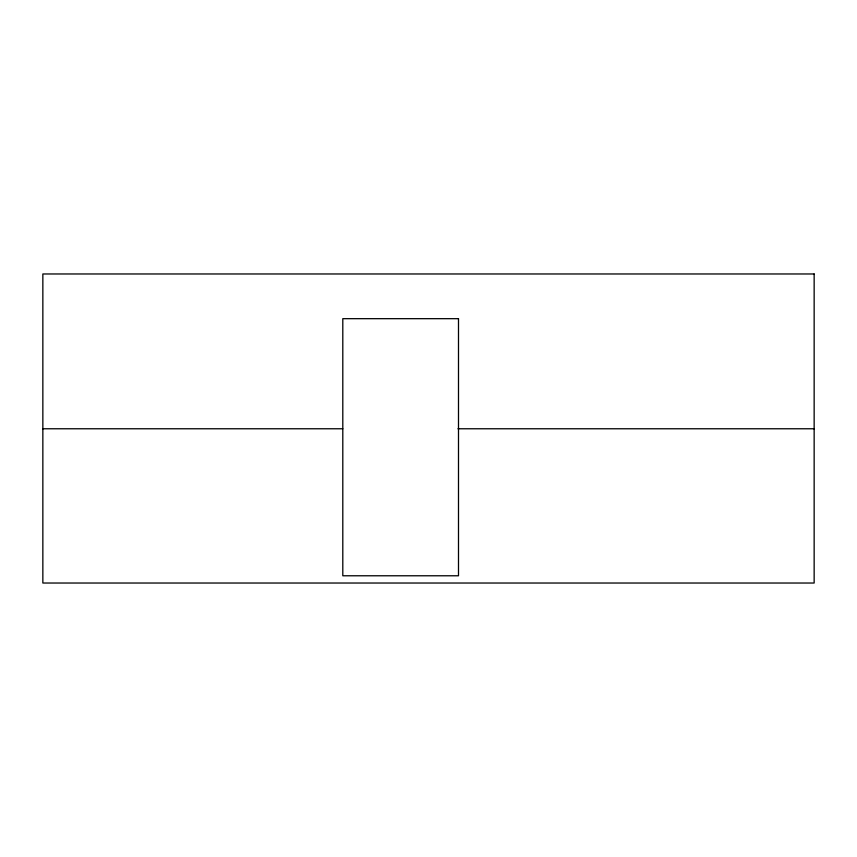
<?xml version="1.0" encoding="UTF-8"?>
<svg xmlns="http://www.w3.org/2000/svg" width="857" height="857" viewBox="0 0 857 857"><rect width="100%" height="100%" fill="white"/><g stroke="black" fill="none" stroke-linecap="round" stroke-linejoin="round"><path stroke-width="1.29" d="M42.85 428.768L342.8 428.768M457.959 428.768L814.15 428.768M814.15 273.972L42.85 273.972L42.85 583.028L814.15 583.028L814.15 273.972M458.495 318.675L342.8 318.675L342.8 575.775L458.495 575.775L458.495 318.675"/></g></svg>
